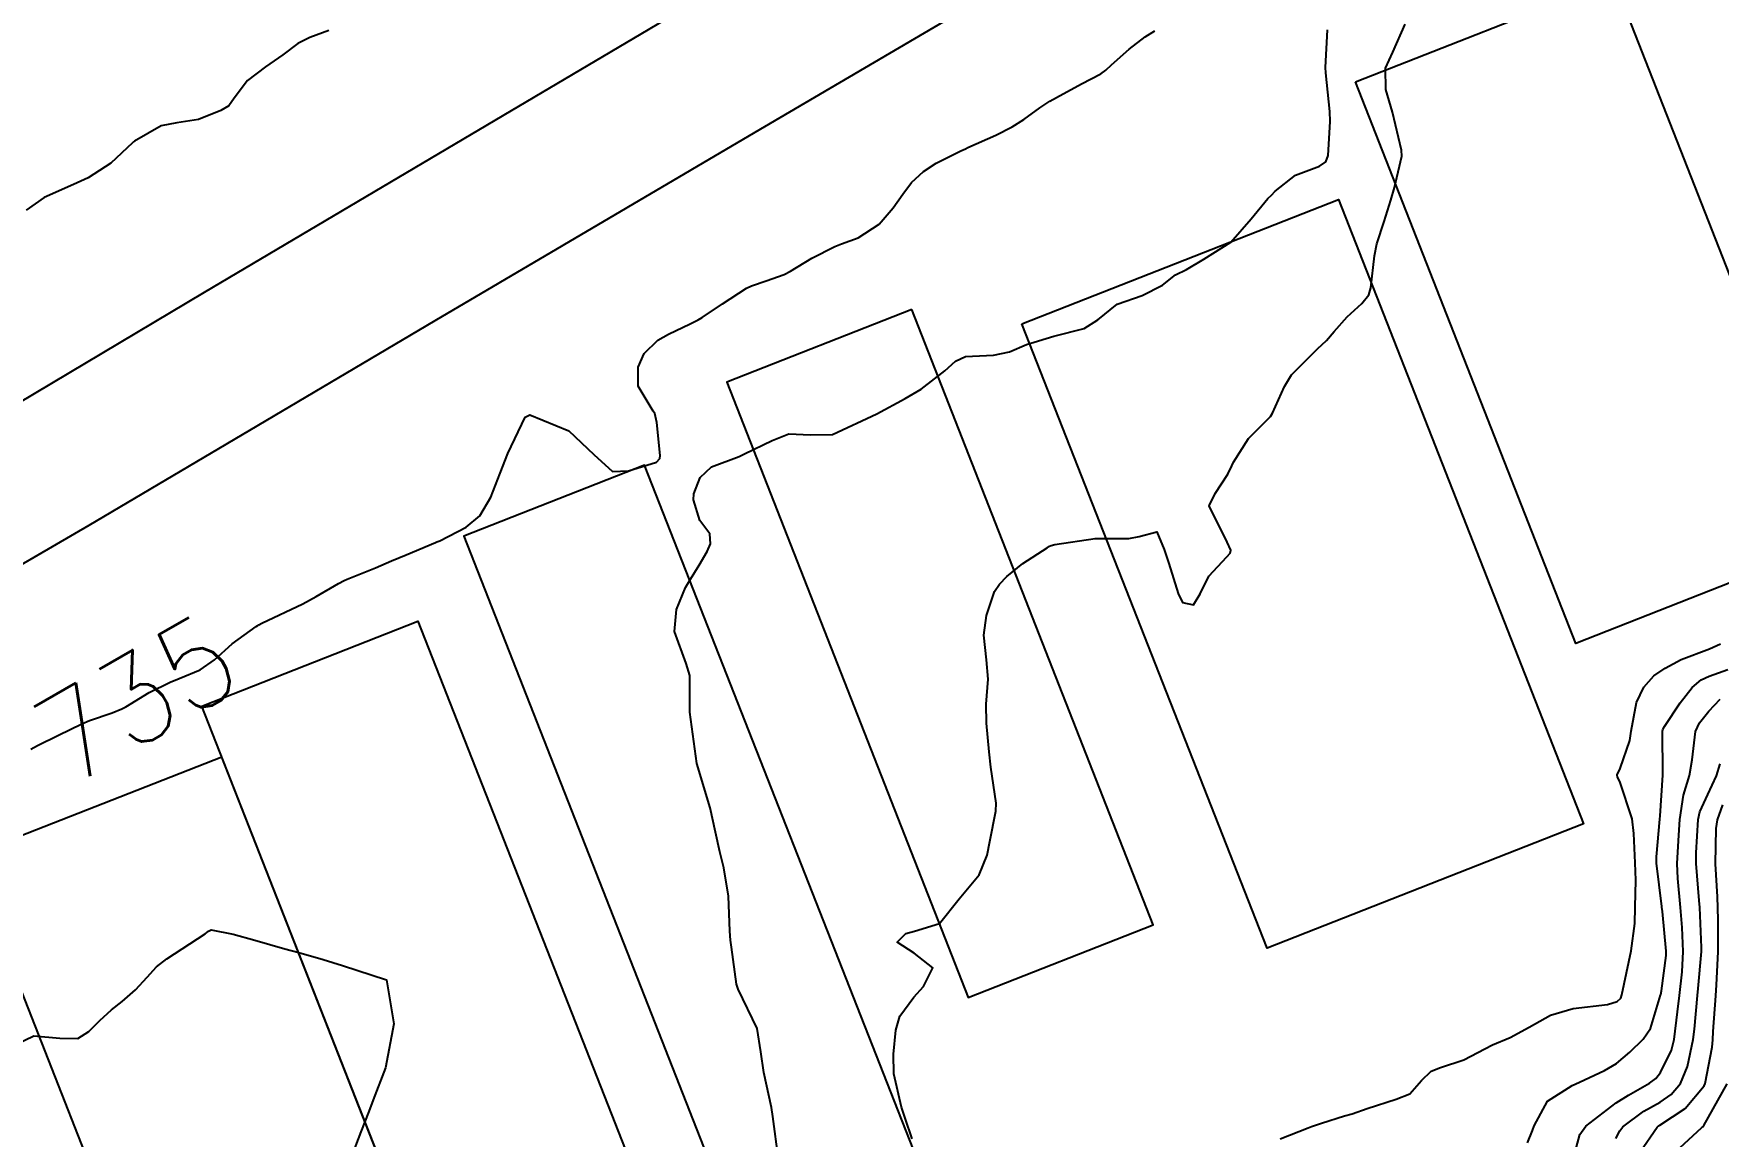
# Model space of a CAD drawing. Header units: metres. Extents: x 307586 to 320046, y 7427249 to 7434250.
# Drawn here: x 315771.9 to 315848.6, y 7432493.9 to 7432544 of the extents above; entities that cross this region are included whole.
import ezdxf
from ezdxf.enums import TextEntityAlignment as Align

# ---------------------------------------------------------------- set-up
doc = ezdxf.new("R2010")
doc.units = ezdxf.units.M
doc.header["$MEASUREMENT"] = 0
for name, color, linetype in [('Cotas', 45, 'Continuous'), ('Curvas de Nivel 1m', 11, 'Continuous'), ('Curvas de Nivel 5m', 15, 'Continuous'), ('Edificações', 30, 'Continuous'), ('Vias Primárias', 230, 'Continuous')]:
    doc.layers.add(name, color=color, linetype=linetype)
doc.styles.add('Style-STANDARD', font='STANDARD.shx')

msp = doc.modelspace()

# ---------------------------------------------------------------- linework, layer by layer
at = {"layer": 'Curvas de Nivel 1m', "flags": 128}
for points, elevation in [([(315811.889, 7432493.744), (315811.572, 7432494.683), (315811.409, 7432495.184), (315811.055, 7432496.689), (315811.039, 7432497.587), (315811.154, 7432498.688), (315811.334, 7432499.312), (315811.968, 7432500.181), (315812.399, 7432500.674), (315812.829, 7432501.515), (315811.988, 7432502.177), (315811.202, 7432502.688), (315811.6, 7432503.083), (315812, 7432503.182), (315813.137, 7432503.532), (315814.023, 7432504.65), (315814.933, 7432505.742), (315815.299, 7432506.637), (315815.423, 7432507.266), (315815.702, 7432508.634), (315815.708, 7432509.003), (315815.465, 7432510.636), (315815.397, 7432511.34), (315815.276, 7432512.638), (315815.261, 7432513.504), (315815.352, 7432514.638), (315815.275, 7432515.516), (315815.146, 7432516.64), (315815.271, 7432517.54), (315815.635, 7432518.636), (315815.862, 7432518.968), (315816.2, 7432519.305), (315816.928, 7432519.9), (315818.037, 7432520.612), (315818.141, 7432520.683), (315818.214, 7432520.725), (315818.379, 7432520.772), (315820.217, 7432521.033), (315821.746, 7432521.037), (315822.219, 7432521.131), (315823.016, 7432521.343), (315823.355, 7432520.543), (315823.568, 7432519.901), (315823.996, 7432518.533), (315824.187, 7432518.136), (315824.686, 7432518.025), (315824.991, 7432518.522), (315825.39, 7432519.329), (315826.21, 7432520.21), (315826.354, 7432520.366), (315826.39, 7432520.508), (315826.217, 7432520.869), (315825.402, 7432522.518), (315825.668, 7432523.089), (315826.255, 7432523.964), (315826.431, 7432524.338), (315826.506, 7432524.508), (315827.188, 7432525.587), (315828.095, 7432526.492), (315828.187, 7432526.588), (315828.287, 7432526.738), (315828.835, 7432527.952), (315829.148, 7432528.477), (315830.325, 7432529.661), (315830.746, 7432530.039), (315831.081, 7432530.453), (315831.674, 7432531.112), (315832.346, 7432531.723), (315832.667, 7432532.119), (315832.757, 7432532.436), (315832.918, 7432533.891), (315833.032, 7432534.434), (315833.367, 7432535.456), (315833.673, 7432536.427), (315833.833, 7432537.005), (315834.164, 7432538.423), (315834.159, 7432538.7), (315833.739, 7432540.427), (315833.434, 7432541.459), (315833.43, 7432542.43), (315833.76, 7432543.151), (315834.319, 7432544.422)], 737), ([(315805.811, 7432492.813), (315805.557, 7432494.753), (315805.49, 7432495.171), (315805.136, 7432496.758), (315805.002, 7432497.69), (315804.838, 7432498.761), (315803.97, 7432500.551), (315803.896, 7432500.771), (315803.672, 7432502.457), (315803.624, 7432502.776), (315803.591, 7432503.184), (315803.53, 7432504.777), (315803.317, 7432506.062), (315803.141, 7432506.784), (315802.943, 7432507.678), (315802.693, 7432508.791), (315802.093, 7432510.8), (315801.814, 7432512.803), (315801.775, 7432513.146), (315801.775, 7432514.804), (315801.602, 7432515.352), (315801.071, 7432516.811), (315801.172, 7432517.811), (315801.579, 7432518.806), (315801.799, 7432519.193), (315802.198, 7432519.833), (315802.559, 7432520.444), (315802.709, 7432520.793), (315802.682, 7432521.258), (315802.223, 7432521.857), (315801.935, 7432522.803), (315801.964, 7432523.076), (315802.248, 7432523.811), (315802.755, 7432524.293), (315804.013, 7432524.774), (315804.264, 7432524.882), (315805.528, 7432525.499), (315806.273, 7432525.804), (315807.263, 7432525.751), (315808.273, 7432525.763), (315810.283, 7432526.7), (315811.566, 7432527.412), (315812.294, 7432527.828), (315813.378, 7432528.664), (315813.862, 7432529.104), (315814.313, 7432529.308), (315815.585, 7432529.373), (315816.322, 7432529.532), (315817.087, 7432529.86), (315818.329, 7432530.245), (315819.716, 7432530.589), (315820.337, 7432530.984), (315821.216, 7432531.699), (315822.348, 7432532.091), (315823.277, 7432532.551), (315823.877, 7432533.028), (315824.364, 7432533.276), (315825.155, 7432533.744), (315826.383, 7432534.51), (315827.313, 7432535.582), (315828.078, 7432536.493), (315828.239, 7432536.658), (315828.408, 7432536.831), (315829.331, 7432537.564), (315830.426, 7432537.966), (315830.716, 7432538.17), (315830.815, 7432538.456), (315830.905, 7432539.999), (315830.891, 7432540.456), (315830.712, 7432542.216), (315830.697, 7432542.458), (315830.782, 7432544.174)], 736), ([(315828.634, 7432493.736), (315829.9, 7432494.234), (315830.063, 7432494.296), (315830.511, 7432494.454), (315831.563, 7432494.787), (315831.907, 7432494.88), (315832.597, 7432495.117), (315833.914, 7432495.547), (315834.527, 7432495.794), (315835.063, 7432496.399), (315835.5, 7432496.823), (315835.932, 7432496.982), (315836.991, 7432497.325), (315837.945, 7432497.84), (315838.295, 7432498.017), (315839.094, 7432498.353), (315839.958, 7432498.816), (315840.927, 7432499.367), (315841.966, 7432499.673), (315843.517, 7432499.845), (315843.97, 7432499.98), (315844.124, 7432500.136), (315844.18, 7432500.288), (315844.49, 7432501.783), (315844.6, 7432502.284), (315844.762, 7432503.532), (315844.784, 7432504.282), (315844.812, 7432505.506), (315844.783, 7432506.283), (315844.717, 7432507.63), (315844.643, 7432508.284), (315844.09, 7432509.983), (315843.982, 7432510.182), (315843.967, 7432510.292), (315844.096, 7432510.585), (315844.537, 7432511.858), (315844.6, 7432512.285), (315844.835, 7432513.58), (315845.169, 7432514.28), (315845.625, 7432514.799), (315846.152, 7432515.141), (315846.879, 7432515.539), (315848.161, 7432516.02), (315848.664, 7432516.242)], 738), ([(315839.891, 7432493.553), (315840.116, 7432494.121), (315840.182, 7432494.337), (315840.795, 7432495.451), (315841.921, 7432496.172), (315842.253, 7432496.315), (315843.379, 7432496.85), (315843.936, 7432497.168), (315844.542, 7432497.686), (315845.15, 7432498.278), (315845.472, 7432498.76), (315845.937, 7432500.27), (315845.943, 7432500.301), (315845.975, 7432500.469), (315846.189, 7432502.07), (315846.193, 7432502.268), (315846.02, 7432504.081), (315846.001, 7432504.27), (315845.995, 7432504.299), (315845.755, 7432506.273), (315845.753, 7432506.567), (315845.91, 7432508.272), (315845.922, 7432508.424), (315846.041, 7432510.271), (315846.041, 7432510.323), (315846.019, 7432512.271), (315846.034, 7432512.351), (315846.116, 7432512.486), (315846.83, 7432513.566), (315847.378, 7432514.258), (315847.784, 7432514.616), (315848.148, 7432514.779), (315848.992, 7432515.078)], 739), ([(315843.895, 7432493.756), (315844.078, 7432494.11), (315844.222, 7432494.287), (315845.183, 7432495.004), (315845.914, 7432495.411), (315846.427, 7432495.756), (315846.837, 7432496.261), (315847.16, 7432497.032), (315847.427, 7432498.255), (315847.484, 7432498.728), (315847.621, 7432500.254), (315847.652, 7432500.577), (315847.797, 7432502.252), (315847.801, 7432502.447), (315847.727, 7432504.253), (315847.699, 7432504.581), (315847.555, 7432506.255), (315847.556, 7432506.749), (315847.646, 7432508.254), (315847.721, 7432508.609), (315848.084, 7432509.395), (315848.477, 7432510.244), (315848.644, 7432510.788)], 741), ([(315845.015, 7432493.15), (315845.786, 7432494.271), (315845.85, 7432494.324), (315845.904, 7432494.357), (315847.05, 7432495.12), (315847.922, 7432496.148), (315847.968, 7432496.249), (315848.287, 7432497.905), (315848.316, 7432498.245), (315848.335, 7432498.623), (315848.449, 7432500.243), (315848.482, 7432500.747), (315848.559, 7432502.242), (315848.565, 7432503.691), (315848.549, 7432504.242), (315848.524, 7432504.738), (315848.437, 7432506.244), (315848.464, 7432507.847), (315848.527, 7432508.243), (315848.768, 7432508.928)], 742), ([(315771.082, 7432498.018), (315771.936, 7432498.429), (315773.116, 7432498.324), (315773.935, 7432498.302), (315774.439, 7432498.624), (315774.935, 7432499.12), (315775.463, 7432499.602), (315775.956, 7432499.979), (315776.56, 7432500.508), (315777.092, 7432501.099), (315777.514, 7432501.559), (315777.981, 7432501.932), (315779.732, 7432503.064), (315779.876, 7432503.181), (315779.996, 7432503.242), (315780.993, 7432503.05), (315781.99, 7432502.772), (315783.355, 7432502.387), (315783.985, 7432502.212), (315785.087, 7432501.894), (315785.979, 7432501.616), (315787.973, 7432500.97), (315788.314, 7432498.964), (315787.923, 7432496.97), (315787.369, 7432495.515), (315787.167, 7432494.977), (315786.812, 7432494.058), (315786.4, 7432492.985)], 736), ([(315846.816, 7432493.334), (315847.813, 7432494.251), (315847.862, 7432494.292), (315847.904, 7432494.34), (315848.962, 7432496.234)], 743)]:
    msp.add_lwpolyline(points, dxfattribs=dict(at, elevation=elevation))
at = {"layer": 'Curvas de Nivel 5m', "flags": 128}
for points, elevation in [([(315785.352, 7432544.14), (315784.485, 7432543.813), (315783.949, 7432543.549), (315783.257, 7432543.028), (315782.467, 7432542.479), (315781.645, 7432541.864), (315781.04, 7432541.054), (315780.798, 7432540.706), (315780.444, 7432540.494), (315779.416, 7432540.098), (315778.436, 7432539.935), (315777.723, 7432539.808), (315776.509, 7432539.109), (315776.46, 7432539.072), (315776.422, 7432539.033), (315775.432, 7432538.1), (315774.406, 7432537.445), (315773.731, 7432537.14), (315772.397, 7432536.547), (315771.588, 7432535.971)], 735), ([(315771.795, 7432511.464), (315772.098, 7432511.624), (315773.054, 7432512.097), (315774.108, 7432512.617), (315774.469, 7432512.767), (315775.489, 7432513.116), (315775.938, 7432513.289), (315776.117, 7432513.385), (315777.186, 7432514.041), (315778.134, 7432514.51), (315778.542, 7432514.678), (315779.496, 7432515.07), (315780.147, 7432515.514), (315780.954, 7432516.253), (315782.051, 7432517.041), (315782.117, 7432517.087), (315782.164, 7432517.11), (315782.31, 7432517.184), (315784.173, 7432518.061), (315784.783, 7432518.398), (315785.788, 7432518.994), (315786.045, 7432519.131), (315786.186, 7432519.19), (315787.473, 7432519.698), (315788.199, 7432520.022), (315788.863, 7432520.3), (315790.212, 7432520.855), (315790.272, 7432520.88), (315790.401, 7432520.938), (315791.598, 7432521.548), (315792.224, 7432522.071), (315792.722, 7432522.913), (315793.148, 7432524.008), (315793.49, 7432524.902), (315794.28, 7432526.552), (315794.502, 7432526.667), (315796.274, 7432525.933), (315797.408, 7432524.859), (315798.251, 7432524.089), (315798.978, 7432524.114), (315800.258, 7432524.511), (315800.406, 7432524.674), (315800.433, 7432524.818), (315800.278, 7432526.307), (315800.187, 7432526.727), (315800.108, 7432526.823), (315799.432, 7432527.971), (315799.428, 7432528.833), (315799.694, 7432529.447), (315800.321, 7432530.056), (315800.808, 7432530.333), (315801.785, 7432530.805), (315802.154, 7432530.983), (315802.336, 7432531.086), (315803.268, 7432531.712), (315804.349, 7432532.42), (315804.585, 7432532.533), (315805.255, 7432532.761), (315806.069, 7432533.041), (315806.36, 7432533.195), (315807.32, 7432533.789), (315808.377, 7432534.314), (315808.673, 7432534.432), (315809.437, 7432534.714), (315810.389, 7432535.338), (315811.023, 7432536.068), (315811.463, 7432536.689), (315811.864, 7432537.23), (315812.413, 7432537.728), (315812.988, 7432538.104), (315814.107, 7432538.663), (315814.321, 7432538.765), (315814.425, 7432538.812), (315815.693, 7432539.383), (315816.44, 7432539.765), (315816.974, 7432540.098), (315817.704, 7432540.617), (315818.15, 7432540.919), (315818.458, 7432541.096), (315819.587, 7432541.716), (315820.469, 7432542.174), (315820.707, 7432542.341), (315820.96, 7432542.575), (315821.765, 7432543.286), (315822.492, 7432543.856), (315822.928, 7432544.125)], 735), ([(315841.875, 7432492.472), (315842.268, 7432493.943), (315842.531, 7432494.311), (315843.914, 7432495.371), (315844.474, 7432495.728), (315845.43, 7432496.275), (315845.718, 7432496.48), (315845.93, 7432496.758), (315846.435, 7432497.776), (315846.561, 7432498.264), (315846.714, 7432499.514), (315846.796, 7432500.262), (315846.916, 7432501.329), (315846.963, 7432502.26), (315846.919, 7432503.351), (315846.851, 7432504.262), (315846.727, 7432505.572), (315846.696, 7432506.263), (315846.771, 7432507.554), (315846.816, 7432508.263), (315846.981, 7432509.364), (315847.249, 7432510.258), (315847.381, 7432510.976), (315847.525, 7432512.256), (315847.711, 7432512.663), (315848.127, 7432513.183), (315848.649, 7432513.729)], 740)]:
    msp.add_lwpolyline(points, dxfattribs=dict(at, elevation=elevation))
at = {"layer": 'Edificações'}
for points in [[(315832.054, 7432541.806), (315843.811, 7432546.422), (315853.84, 7432520.881), (315842.083, 7432516.265)], [(315816.884, 7432530.804), (315831.282, 7432536.458), (315842.431, 7432508.063), (315828.033, 7432502.409)], [(315811.871, 7432531.455), (315803.457, 7432528.151), (315814.444, 7432500.168), (315822.859, 7432503.472)], [(315813.127, 7432490.233), (315799.72, 7432524.379), (315791.492, 7432521.149), (315807.765, 7432479.704), (315815.993, 7432482.934), (315818.747, 7432484.016), (315815.881, 7432491.315)], [(315779.577, 7432513.415), (315789.405, 7432517.273), (315800.968, 7432487.824), (315791.14, 7432483.966)], [(315780.486, 7432511.1), (315768.951, 7432506.571), (315778.161, 7432483.116), (315789.696, 7432487.645)]]:
    msp.add_lwpolyline(points, close=True, dxfattribs=at)
at = {"layer": 'Vias Primárias'}
msp.add_lwpolyline([(315892.846, 7432593.738), (315884.4, 7432590.425), (315879.511, 7432588.422), (315869.071, 7432583.858), (315863.009, 7432580.863), (315855.768, 7432577.072), (315843.661, 7432570.277), (315833.884, 7432564.301), (315824.595, 7432558.845), (315813.974, 7432552.549), (315804.438, 7432546.881), (315793.641, 7432540.483), (315779.675, 7432532.218), (315765.778, 7432523.949), (315754.137, 7432517.654), (315743.126, 7432512.026), (315731.378, 7432505.769), (315720.538, 7432499.503), (315711.251, 7432494.362)], dxfattribs=at)
msp.add_lwpolyline([(315892.846, 7432593.738), (315884.4, 7432590.425), (315879.511, 7432588.422), (315869.071, 7432583.858), (315863.009, 7432580.863), (315855.768, 7432577.072), (315843.661, 7432570.277), (315833.884, 7432564.301), (315824.595, 7432558.845), (315813.974, 7432552.549), (315804.438, 7432546.881), (315793.641, 7432540.483), (315779.675, 7432532.218), (315765.778, 7432523.949), (315754.137, 7432517.654), (315743.126, 7432512.026), (315731.378, 7432505.769), (315720.538, 7432499.503), (315711.251, 7432494.362)], dxfattribs=at)
msp.add_lwpolyline([(315895.378, 7432587.899), (315883.78, 7432583.054), (315875.423, 7432579.507), (315866.459, 7432575.302), (315862.692, 7432573.569), (315855.462, 7432569.498), (315846.678, 7432564.304), (315830.487, 7432554.739), (315816.289, 7432546.292), (315804.731, 7432539.503), (315790.182, 7432530.931), (315781.738, 7432525.943), (315774.428, 7432521.623), (315763.472, 7432515.257), (315744.557, 7432504.476, 0.149599), (315742.469, 7432502.261, -0.151491), (315740.077, 7432499.741), (315720.313, 7432488.024), (315700.419, 7432475.57), (315687.303, 7432467.864), (315685.706, 7432466.832)], format="xyb", dxfattribs=at)
msp.add_lwpolyline([(315895.378, 7432587.899), (315883.78, 7432583.054), (315875.423, 7432579.507), (315866.459, 7432575.302), (315862.692, 7432573.569), (315855.462, 7432569.498), (315846.678, 7432564.304), (315830.487, 7432554.739), (315816.289, 7432546.292), (315804.731, 7432539.503), (315790.182, 7432530.931), (315781.738, 7432525.943), (315774.428, 7432521.623), (315763.472, 7432515.257), (315744.557, 7432504.476, 0.149599), (315742.469, 7432502.261, -0.151491), (315740.077, 7432499.741), (315720.313, 7432488.024), (315700.419, 7432475.57), (315687.303, 7432467.864), (315685.706, 7432466.832)], format="xyb", dxfattribs=at)

# ---------------------------------------------------------------- texts
at = {"layer": 'Cotas', "style": 'Style-STANDARD'}
msp.add_text('735', height=4, rotation=30.03344, dxfattribs=at).set_placement((315776.603, 7432513.762, 735), align=Align.MIDDLE_CENTER)

doc.saveas('drawing.dxf')
